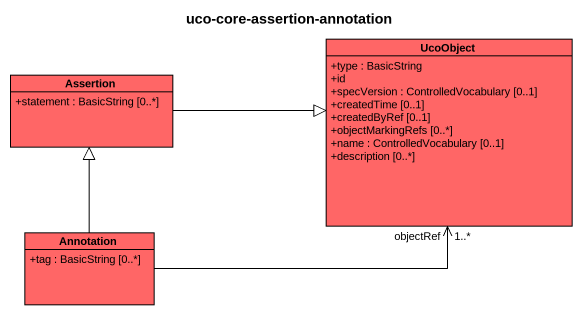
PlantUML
@startuml
title uco-core-assertion-annotation
hide circle
hide empty members
skinparam classAttributeIconSize 0
class UcoObject #FF6666 {
  +type : BasicString
  +id
  +specVersion : ControlledVocabulary [0..1]
  +createdTime [0..1]
  +createdByRef [0..1]
  +objectMarkingRefs [0..*]
  +name : ControlledVocabulary [0..1]
  +description [0..*]
}
class Assertion #FF6666 {
  +statement : BasicString [0..*]
}
class "Annotation" as Annotation_ #FF6666 {
  +tag : BasicString [0..*]
}
UcoObject "objectRef\n1..*" <-left- Annotation_
Assertion -right-|> UcoObject
Annotation_ -up-|> Assertion
@enduml
